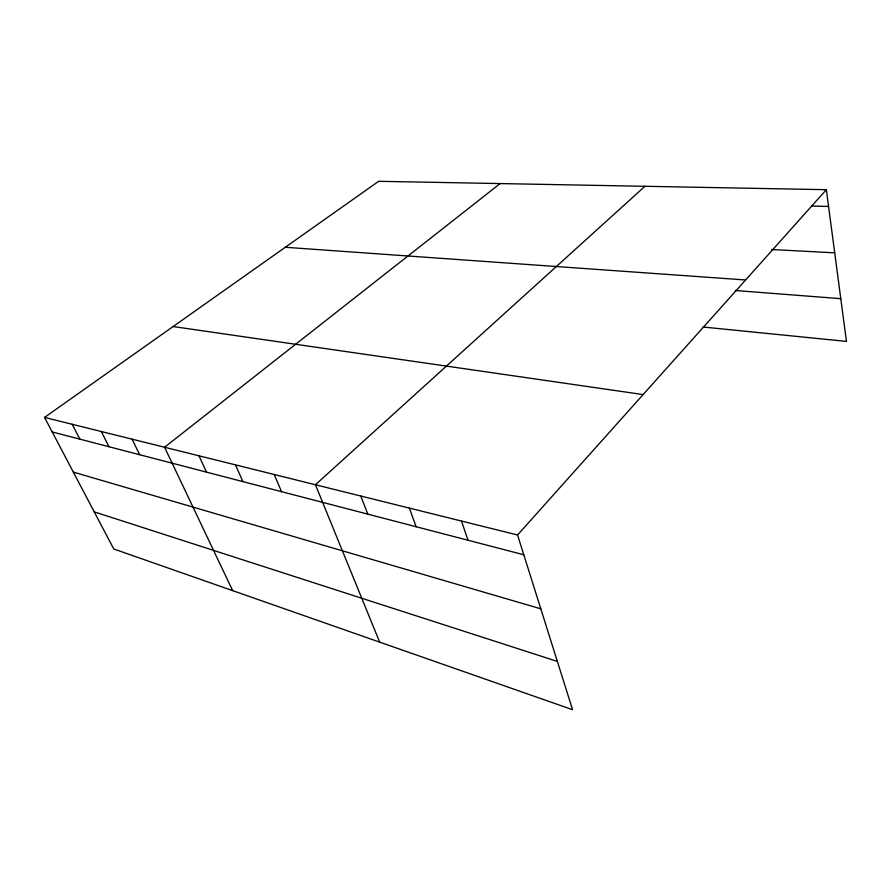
<?xml version="1.0" encoding="UTF-8"?>
<svg xmlns="http://www.w3.org/2000/svg" width="891" height="891" viewBox="0 0 891 891"><rect width="100%" height="100%" fill="white"/><g stroke="black" fill="none" stroke-linecap="round" stroke-linejoin="round"><path stroke-width="1.34" d="M826.347 189.694L378.653 181.296L44.55 417.411L113.77 548.99L572.568 709.704L517.56 534.99L826.347 189.694L846.45 341.398L703.066 327.019M644.95 186.286L315.436 484.749L379.677 642.133M500.152 183.568L164.579 447.249L232.662 590.633M811.879 206.021L828.574 206.478M771.684 249.513L834.711 252.844M285.298 247.275L745.611 279.974M735.242 290.499L840.792 298.674M173.121 326.54L643.124 394.579M44.55 417.411L517.56 534.99M52.19 431.946L523.797 554.77M73.329 472.107L540.804 608.82M94.246 511.868L557.365 661.412M72.193 424.283L79.845 439.14M101.329 431.522L108.969 446.725M132.08 439.174L139.687 454.733M198.983 455.802L206.489 472.13M235.458 464.868L242.887 481.608M274.205 474.491L281.534 491.676M360.777 496.02L367.805 514.14M409.337 508.082L416.153 526.737M461.471 521.046L468.02 540.247"/></g></svg>
